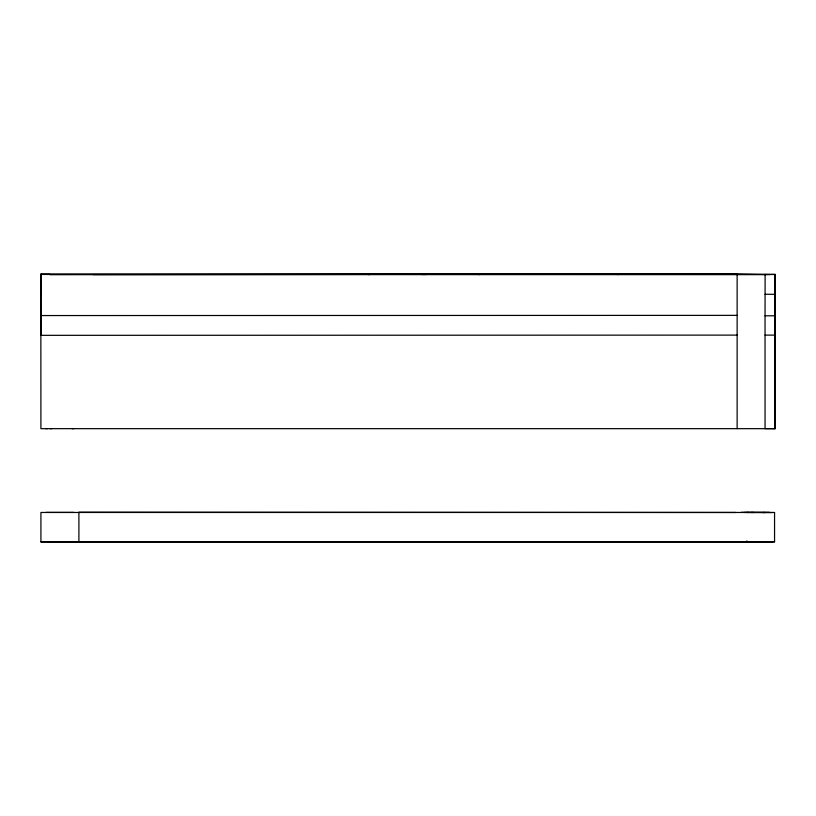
<?xml version="1.0" encoding="UTF-8"?>
<svg xmlns="http://www.w3.org/2000/svg" width="816" height="816" viewBox="0 0 816 816"><rect width="100%" height="100%" fill="white"/><g stroke="black" fill="none" stroke-linecap="round" stroke-linejoin="round"><path stroke-width="1.22" d="M765.041 315.823L765.122 274.38L775.19 274.411L774.945 428.665L765.061 428.655L765.041 315.823L775.169 315.761L775.19 274.411M775.129 274.706L775.169 428.665L40.912 428.665L40.831 274.4L775.2 274.472M40.912 295.851L40.902 274.186L40.912 335.335L737.134 335.111L737.134 428.655M748.976 541.946L746.589 541.936L746.589 541.12M747.16 541.977L747.16 541.151M774.945 428.665L775.169 315.761M40.902 274.135L737.134 273.911L737.134 335.111M737.174 274.553L737.134 273.911M737.134 315.364L40.912 315.557M50.204 274.696L737.195 274.074M67.697 542.089L746.589 541.936M368.414 274.513L369.22 274.502M749.057 512.479L746.691 512.468M479.543 274.492L478.207 274.492M78.907 541.906L50.378 542.089L72.879 542.048L69.799 542.028M426.146 274.502L421.801 274.502M478.737 274.502L479.308 274.502M93.218 274.584L770.141 274.574M50.419 274.451L40.831 274.4M617.396 274.502L618.457 274.502M765.061 335.111L775.169 335.121M45.859 428.665L47.379 428.665M50.204 428.665L51.622 428.665M72.267 428.665L73.787 428.665M46.022 512.397L73.797 512.397M741.377 512.326L769.386 512.326M750.669 512.479L753.943 512.489M40.922 541.671L774.557 541.62M762.715 512.53L765.194 512.53M765.051 294.26L775.129 294.331M744.416 512.458L772.262 512.56M772.16 542.028L736.277 541.62M765.163 274.451L737.134 273.952M368.608 274.502L369.74 274.513M735.94 512.468L78.907 512.183L78.907 542.089M774.557 512.468L40.922 512.468L40.922 542.089L774.557 542.008L774.557 512.468"/></g></svg>
